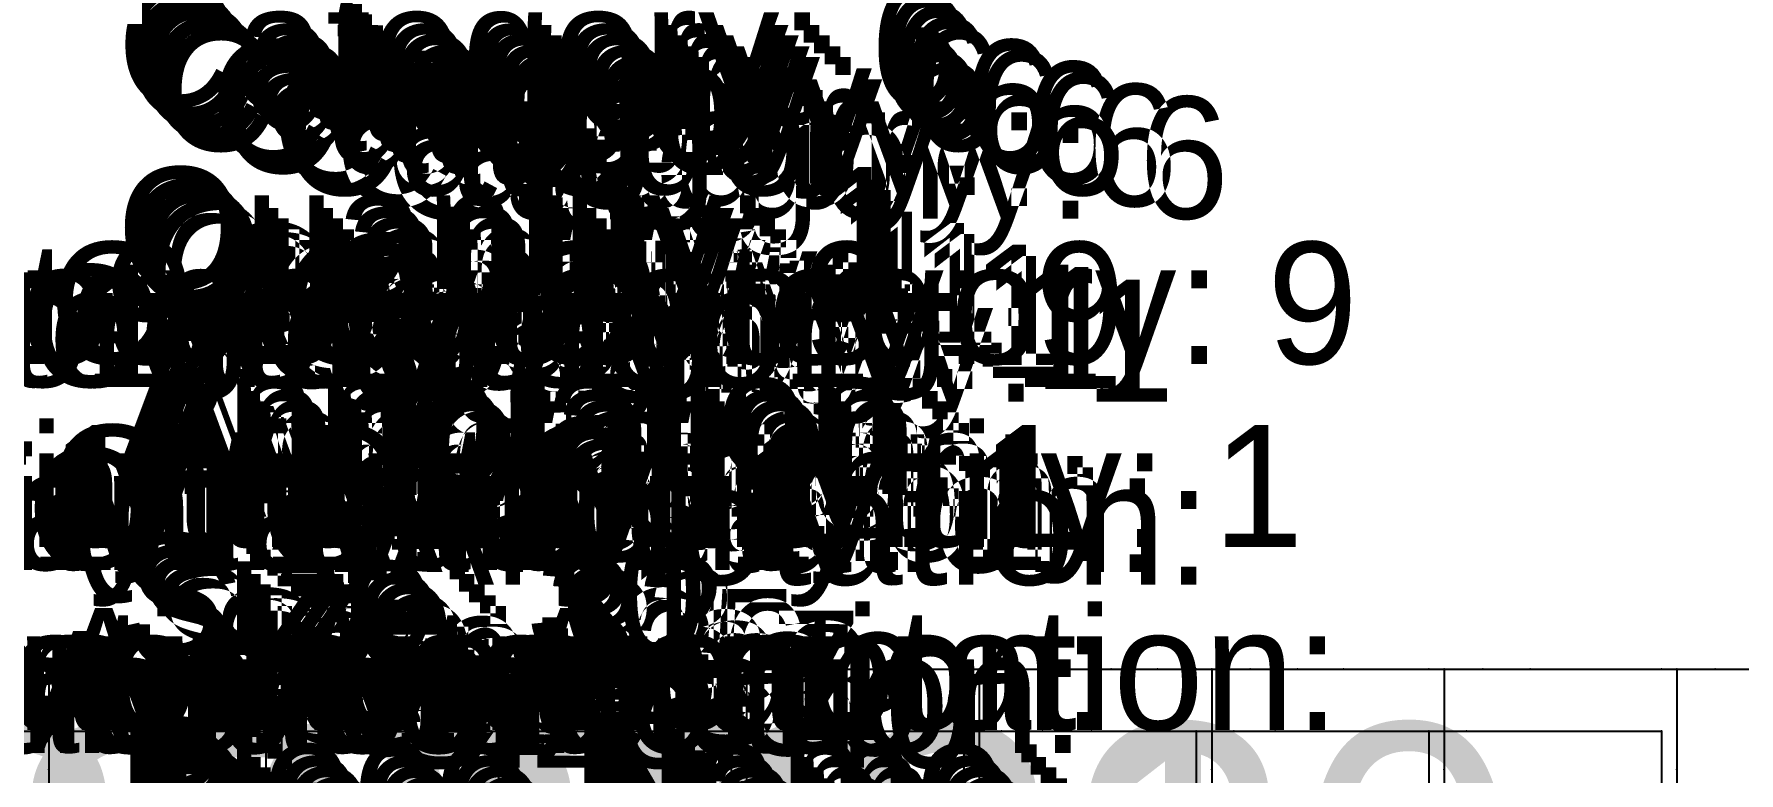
# Model space of a CAD drawing. Extents: x -2408 to 1029, y -526 to 2095.
# Drawn here: x -706.9 to -567.2, y 1439.3 to 1499.8 of the extents above; entities that cross this region are included whole.
import ezdxf

# ---------------------------------------------------------------- set-up
doc = ezdxf.new("R2010")
doc.units = 0
doc.layers.add('TEXT', color=7, linetype='Continuous')

# ---------------------------------------------------------------- blocks, each defined once
blk = doc.blocks.new('-30')
at = {"layer": '1'}
blk.add_lwpolyline([(223.851492, 710.970078), (239.197375, 710.970078), (254.476055, 710.970078), (269.894647, 710.970078), (285.173326, 710.970078), (300.627016, 710.970078), (315.905698, 710.970078), (331.144233, 710.970078), (346.422912, 710.970078), (357.174568, 710.970078), (361.592624, 710.970078), (377.494583, 710.970078)], dxfattribs=at)
at = {"layer": '14'}
blk.add_lwpolyline([(219.855186, 705.890045), (235.053567, 705.890045), (250.181366, 705.890045), (265.227696, 705.890045), (280.355501, 705.890045), (295.359099, 705.890045), (310.486899, 705.890045), (325.525593, 705.890045), (341.212116, 705.890045), (357.174568, 705.890045), (357.174568, 705.890045), (357.174568, 690.948372)], dxfattribs=at)
at = {"layer": '2'}
blk.add_point((357.174568, 705.890045), dxfattribs=at)
at = {"layer": '3'}
for p in [(239.197375, 710.970078), (254.476055, 710.970078), (269.894647, 710.970078), (285.173326, 710.970078), (300.627016, 710.970078), (315.905698, 710.970078), (331.144233, 710.970078), (346.422912, 710.970078), (357.174568, 710.970078), (361.592624, 710.970078), (235.053567, 705.890045), (250.181366, 705.890045), (265.227696, 705.890045), (280.355501, 705.890045), (295.359099, 705.890045), (310.486899, 705.890045), (325.525593, 705.890045), (341.212116, 705.890045), (357.174568, 705.890045)]:
    blk.add_point(p, dxfattribs=at)
at = {"layer": '4'}
for p in [(357.174568, 710.970078), (357.174568, 705.890045)]:
    blk.add_point(p, dxfattribs=at)
at = {"layer": '1'}
for s, p in [('Category: 1', (-930.752125, 796.820526)), ('Quantity: 1', (-930.752125, 781.820526)), ('Annotation: ', (-930.752125, 766.820526)), ('Category: 9', (263.194485, 735.981598)), ('Quantity: 1', (263.194485, 720.981598)), ('Annotation: ', (263.194485, 705.981598))]:
    blk.add_text(s, height=10, dxfattribs=at).set_placement(p)
at = {"layer": 'TEXT', "color": 7}
blk.add_text('g08-30', height=25, dxfattribs=at).set_placement((241.65, 681.46))
blk = doc.blocks.new(' -30')
at = {"layer": '1'}
for s, p in [('Category: 6', (-183.792973, 1064.64222)), ('Quantity: 1', (-183.792973, 1049.64222)), ('Annotation: ', (-183.792973, 1034.64222)), ('Size: 30', (-183.792973, 1019.64222)), ('Piece Name:  ', (-183.792973, 1004.64222))]:
    blk.add_text(s, height=10, dxfattribs=at).set_placement(p)
blk = doc.blocks.new('-31')
at = {"layer": '1'}
blk.add_lwpolyline([(239.197375, 710.970078), (254.476055, 710.970078), (269.894647, 710.970078), (285.173326, 710.970078), (300.627016, 710.970078), (315.905698, 710.970078), (331.144233, 710.970078), (346.422912, 710.970078), (357.174568, 710.970078), (361.592624, 710.970078), (377.494583, 710.970078), (377.494583, 702.757006), (377.494583, 687.830147)], dxfattribs=at)
at = {"layer": '14'}
blk.add_lwpolyline([(235.053567, 705.890045), (250.181366, 705.890045), (265.227696, 705.890045), (280.355501, 705.890045), (295.359099, 705.890045), (310.486899, 705.890045), (325.525593, 705.890045), (341.212116, 705.890045), (357.174568, 705.890045), (357.174568, 705.890045), (357.174568, 690.948372), (357.174568, 675.75178), (357.174568, 660.385007), (357.174568, 644.168091), (357.174568, 644.168091), (346.829819, 644.168091), (331.91081, 644.168091), (316.027399, 644.168091), (299.78435, 644.168091), (284.36407, 644.168091), (268.186773, 644.168091), (249.224637, 644.168091), (234.984515, 644.168091)], dxfattribs=at)
at = {"layer": '2'}
for p in [(377.494583, 710.970078), (357.174568, 705.890045)]:
    blk.add_point(p, dxfattribs=at)
at = {"layer": '3'}
for p in [(254.476055, 710.970078), (269.894647, 710.970078), (285.173326, 710.970078), (300.627016, 710.970078), (315.905698, 710.970078), (331.144233, 710.970078), (346.422912, 710.970078), (357.174568, 710.970078), (361.592624, 710.970078), (250.181366, 705.890045), (265.227696, 705.890045), (280.355501, 705.890045), (295.359099, 705.890045), (310.486899, 705.890045), (325.525593, 705.890045), (341.212116, 705.890045), (357.174568, 705.890045), (377.494583, 702.757006)]:
    blk.add_point(p, dxfattribs=at)
at = {"layer": '4'}
for p in [(357.174568, 710.970078), (357.174568, 705.890045)]:
    blk.add_point(p, dxfattribs=at)
at = {"layer": '1'}
for s, p in [('Category: 1', (-949.802113, 796.820526)), ('Quantity: 1', (-949.802113, 781.820526)), ('Annotation: ', (-949.802113, 766.820526)), ('Category: 9', (263.194485, 735.981598)), ('Quantity: 1', (263.194485, 720.981598)), ('Annotation: ', (263.194485, 705.981598))]:
    blk.add_text(s, height=10, dxfattribs=at).set_placement(p)
at = {"layer": 'TEXT', "color": 7}
blk.add_text('g08-31', height=25, dxfattribs=at).set_placement((241.65, 681.46))
blk = doc.blocks.new(' -31')
at = {"layer": '1'}
for s, p in [('Category: 6', (-183.878193, 1063.670692)), ('Quantity: 1', (-183.878193, 1048.670692)), ('Annotation: ', (-183.878193, 1033.670692)), ('Size: 31', (-183.878193, 1018.670692)), ('Piece Name:  ', (-183.878193, 1003.670692))]:
    blk.add_text(s, height=10, dxfattribs=at).set_placement(p)
blk = doc.blocks.new('-32')
at = {"layer": '1'}
blk.add_lwpolyline([(254.476055, 710.970078), (269.894647, 710.970078), (285.173326, 710.970078), (300.627016, 710.970078), (315.905698, 710.970078), (331.144233, 710.970078), (346.422912, 710.970078), (357.174568, 710.970078), (361.592624, 710.970078), (377.494583, 710.970078), (377.494583, 702.757006), (377.494583, 687.830147), (377.494583, 672.819426), (377.494583, 657.302), (377.494583, 640.993118), (365.049252, 640.993118), (357.174568, 640.993118), (350.006083, 640.993118), (334.456517, 640.993118), (318.906934, 640.993118), (303.369102, 640.993118), (287.81953, 640.993118), (272.261036, 640.993118), (256.711458, 640.993118)], dxfattribs=at)
at = {"layer": '14'}
blk.add_lwpolyline([(250.181366, 705.890045), (265.227696, 705.890045), (280.355501, 705.890045), (295.359099, 705.890045), (310.486899, 705.890045), (325.525593, 705.890045), (341.212116, 705.890045), (357.174568, 705.890045), (357.174568, 705.890045), (357.174568, 690.948372), (357.174568, 675.75178), (357.174568, 660.385007), (357.174568, 644.168091), (357.174568, 644.168091), (346.829819, 644.168091), (331.91081, 644.168091), (316.027399, 644.168091), (299.78435, 644.168091), (284.36407, 644.168091), (268.186773, 644.168091), (249.224637, 644.168091)], dxfattribs=at)
at = {"layer": '2'}
for p in [(377.494583, 710.970078), (357.174568, 705.890045)]:
    blk.add_point(p, dxfattribs=at)
at = {"layer": '3'}
for p in [(269.894647, 710.970078), (285.173326, 710.970078), (300.627016, 710.970078), (315.905698, 710.970078), (331.144233, 710.970078), (346.422912, 710.970078), (357.174568, 710.970078), (361.592624, 710.970078), (265.227696, 705.890045), (280.355501, 705.890045), (295.359099, 705.890045), (310.486899, 705.890045), (325.525593, 705.890045), (341.212116, 705.890045), (357.174568, 705.890045), (377.494583, 702.757006)]:
    blk.add_point(p, dxfattribs=at)
at = {"layer": '4'}
for p in [(357.174568, 710.970078), (357.174568, 705.890045)]:
    blk.add_point(p, dxfattribs=at)
at = {"layer": '1'}
for s, p in [('Category: 1', (-968.852119, 796.820526)), ('Quantity: 1', (-968.852119, 781.820526)), ('Annotation: ', (-968.852119, 766.820526)), ('Category: 9', (263.194485, 735.981598)), ('Quantity: 1', (263.194485, 720.981598)), ('Annotation: ', (263.194485, 705.981598))]:
    blk.add_text(s, height=10, dxfattribs=at).set_placement(p)
at = {"layer": 'TEXT', "color": 7}
blk.add_text('g08-32', height=25, dxfattribs=at).set_placement((241.65, 681.46))
blk = doc.blocks.new(' -32')
at = {"layer": '1'}
for s, p in [('Category: 6', (-183.890915, 1062.856483)), ('Quantity: 1', (-183.890915, 1047.856483)), ('Annotation: ', (-183.890915, 1032.856483)), ('Size: 32', (-183.890915, 1017.856483)), ('Piece Name:  ', (-183.890915, 1002.856483))]:
    blk.add_text(s, height=10, dxfattribs=at).set_placement(p)
blk = doc.blocks.new('-33')
at = {"layer": '1'}
blk.add_lwpolyline([(269.894647, 710.970078), (285.173326, 710.970078), (300.627016, 710.970078), (315.905698, 710.970078), (331.144233, 710.970078), (346.422912, 710.970078), (357.174568, 710.970078), (361.592624, 710.970078), (377.494583, 710.970078), (377.494583, 702.757006), (377.494583, 687.830147), (377.494583, 672.819426), (377.494583, 657.302), (377.494583, 640.993118), (365.049252, 640.993118), (357.174568, 640.993118), (350.006083, 640.993118), (334.456517, 640.993118), (318.906934, 640.993118), (303.369102, 640.993118), (287.81953, 640.993118), (272.261036, 640.993118)], dxfattribs=at)
at = {"layer": '14'}
blk.add_lwpolyline([(280.355501, 705.890045), (295.359099, 705.890045), (310.486899, 705.890045), (325.525593, 705.890045), (341.212116, 705.890045), (357.174568, 705.890045), (357.174568, 705.890045), (357.174568, 690.948372), (357.174568, 675.75178), (357.174568, 660.385007), (357.174568, 644.168091), (357.174568, 644.168091), (346.829819, 644.168091), (331.91081, 644.168091), (316.027399, 644.168091), (299.78435, 644.168091), (284.36407, 644.168091), (268.186773, 644.168091)], dxfattribs=at)
at = {"layer": '2'}
for p in [(377.494583, 710.970078), (357.174568, 705.890045)]:
    blk.add_point(p, dxfattribs=at)
at = {"layer": '3'}
for p in [(285.173326, 710.970078), (300.627016, 710.970078), (315.905698, 710.970078), (331.144233, 710.970078), (346.422912, 710.970078), (357.174568, 710.970078), (361.592624, 710.970078), (295.359099, 705.890045), (310.486899, 705.890045), (325.525593, 705.890045), (341.212116, 705.890045), (357.174568, 705.890045), (377.494583, 702.757006)]:
    blk.add_point(p, dxfattribs=at)
at = {"layer": '4'}
for p in [(357.174568, 710.970078), (357.174568, 705.890045)]:
    blk.add_point(p, dxfattribs=at)
at = {"layer": '1'}
for s, p in [('Category: 1', (-987.902107, 796.820526)), ('Quantity: 1', (-987.902107, 781.820526)), ('Annotation: ', (-987.902107, 766.820526)), ('Category: 9', (263.194485, 735.981598)), ('Quantity: 1', (263.194485, 720.981598)), ('Annotation: ', (263.194485, 705.981598))]:
    blk.add_text(s, height=10, dxfattribs=at).set_placement(p)
at = {"layer": 'TEXT', "color": 7}
blk.add_text('g08-33', height=25, dxfattribs=at).set_placement((241.65, 681.46))
blk = doc.blocks.new(' -33')
at = {"layer": '1'}
for s, p in [('Category: 6', (-183.856316, 1062.000656)), ('Quantity: 1', (-183.856316, 1047.000656)), ('Annotation: ', (-183.856316, 1032.000656)), ('Size: 33', (-183.856316, 1017.000656)), ('Piece Name:  ', (-183.856316, 1002.000656))]:
    blk.add_text(s, height=10, dxfattribs=at).set_placement(p)
blk = doc.blocks.new('-34')
at = {"layer": '1'}
blk.add_lwpolyline([(285.173326, 710.970078), (300.627016, 710.970078), (315.905698, 710.970078), (331.144233, 710.970078), (346.422912, 710.970078), (357.174568, 710.970078), (361.592624, 710.970078), (377.494583, 710.970078), (377.494583, 702.757006), (377.494583, 687.830147), (377.494583, 672.819426), (377.494583, 657.302), (377.494583, 640.993118), (365.049252, 640.993118), (357.174568, 640.993118), (350.006083, 640.993118), (334.456517, 640.993118), (318.906934, 640.993118), (303.369102, 640.993118), (287.81953, 640.993118)], dxfattribs=at)
at = {"layer": '14'}
blk.add_lwpolyline([(295.359099, 705.890045), (310.486899, 705.890045), (325.525593, 705.890045), (341.212116, 705.890045), (357.174568, 705.890045), (357.174568, 705.890045), (357.174568, 690.948372), (357.174568, 675.75178), (357.174568, 660.385007), (357.174568, 644.168091), (357.174568, 644.168091), (346.829819, 644.168091), (331.91081, 644.168091), (316.027399, 644.168091), (299.78435, 644.168091)], dxfattribs=at)
at = {"layer": '2'}
for p in [(377.494583, 710.970078), (357.174568, 705.890045)]:
    blk.add_point(p, dxfattribs=at)
at = {"layer": '3'}
for p in [(300.627016, 710.970078), (315.905698, 710.970078), (331.144233, 710.970078), (346.422912, 710.970078), (357.174568, 710.970078), (361.592624, 710.970078), (310.486899, 705.890045), (325.525593, 705.890045), (341.212116, 705.890045), (357.174568, 705.890045), (377.494583, 702.757006)]:
    blk.add_point(p, dxfattribs=at)
at = {"layer": '4'}
for p in [(357.174568, 710.970078), (357.174568, 705.890045)]:
    blk.add_point(p, dxfattribs=at)
at = {"layer": '1'}
for s, p in [('Category: 1', (-1006.952133, 796.820526)), ('Quantity: 1', (-1006.952133, 781.820526)), ('Annotation: ', (-1006.952133, 766.820526)), ('Category: 9', (263.194485, 735.981598)), ('Quantity: 1', (263.194485, 720.981598)), ('Annotation: ', (263.194485, 705.981598))]:
    blk.add_text(s, height=10, dxfattribs=at).set_placement(p)
at = {"layer": 'TEXT', "color": 7}
blk.add_text('g08-34', height=25, dxfattribs=at).set_placement((241.65, 681.46))
blk = doc.blocks.new(' -34')
at = {"layer": '1'}
for s, p in [('Category: 6', (-183.856564, 1061.177269)), ('Quantity: 1', (-183.856564, 1046.177269)), ('Annotation: ', (-183.856564, 1031.177269)), ('Size: 34', (-183.856564, 1016.177269)), ('Piece Name:  ', (-183.856564, 1001.177269))]:
    blk.add_text(s, height=10, dxfattribs=at).set_placement(p)
blk = doc.blocks.new('-35')
at = {"layer": '1'}
blk.add_lwpolyline([(315.905698, 710.970078), (331.144233, 710.970078), (346.422912, 710.970078), (357.174568, 710.970078), (361.592624, 710.970078), (377.494583, 710.970078), (377.494583, 702.757006), (377.494583, 687.830147), (377.494583, 672.819426), (377.494583, 657.302), (377.494583, 640.993118), (365.049252, 640.993118), (357.174568, 640.993118), (350.006083, 640.993118), (334.456517, 640.993118), (318.906934, 640.993118)], dxfattribs=at)
at = {"layer": '14'}
blk.add_lwpolyline([(310.486899, 705.890045), (325.525593, 705.890045), (341.212116, 705.890045), (357.174568, 705.890045), (357.174568, 705.890045), (357.174568, 690.948372), (357.174568, 675.75178), (357.174568, 660.385007), (357.174568, 644.168091), (357.174568, 644.168091), (346.829819, 644.168091), (331.91081, 644.168091), (316.027399, 644.168091)], dxfattribs=at)
at = {"layer": '2'}
for p in [(377.494583, 710.970078), (357.174568, 705.890045)]:
    blk.add_point(p, dxfattribs=at)
at = {"layer": '3'}
for p in [(331.144233, 710.970078), (346.422912, 710.970078), (357.174568, 710.970078), (361.592624, 710.970078), (325.525593, 705.890045), (341.212116, 705.890045), (357.174568, 705.890045), (377.494583, 702.757006)]:
    blk.add_point(p, dxfattribs=at)
at = {"layer": '4'}
for p in [(357.174568, 710.970078), (357.174568, 705.890045)]:
    blk.add_point(p, dxfattribs=at)
at = {"layer": '1'}
for s, p in [('Category: 9', (263.194485, 735.981598)), ('Quantity: 1', (263.194485, 720.981598)), ('Annotation: ', (263.194485, 705.981598))]:
    blk.add_text(s, height=10, dxfattribs=at).set_placement(p)
at = {"layer": 'TEXT', "color": 7}
blk.add_text('g08-35', height=25, dxfattribs=at).set_placement((241.65, 681.46))
blk = doc.blocks.new(' -35')
at = {"layer": '1'}
for s, p in [('Category: 6', (-183.838463, 1060.311564)), ('Quantity: 1', (-183.838463, 1045.311564)), ('Annotation: ', (-183.838463, 1030.311564)), ('Size: 35', (-183.838463, 1015.311564)), ('Piece Name:  ', (-183.838463, 1000.311564))]:
    blk.add_text(s, height=10, dxfattribs=at).set_placement(p)
blk = doc.blocks.new('-36')
at = {"layer": '1'}
blk.add_lwpolyline([(331.144233, 710.970078), (346.422912, 710.970078), (357.174568, 710.970078), (361.592624, 710.970078), (377.494583, 710.970078), (377.494583, 702.757006), (377.494583, 687.830147), (377.494583, 672.819426), (377.494583, 657.302), (377.494583, 640.993118), (365.049252, 640.993118), (357.174568, 640.993118), (350.006083, 640.993118), (334.456517, 640.993118)], dxfattribs=at)
at = {"layer": '14'}
blk.add_lwpolyline([(325.525593, 705.890045), (341.212116, 705.890045), (357.174568, 705.890045), (357.174568, 705.890045), (357.174568, 690.948372), (357.174568, 675.75178), (357.174568, 660.385007), (357.174568, 644.168091), (357.174568, 644.168091), (346.829819, 644.168091), (331.91081, 644.168091)], dxfattribs=at)
at = {"layer": '2'}
for p in [(377.494583, 710.970078), (357.174568, 705.890045)]:
    blk.add_point(p, dxfattribs=at)
at = {"layer": '3'}
for p in [(346.422912, 710.970078), (357.174568, 710.970078), (361.592624, 710.970078), (341.212116, 705.890045), (357.174568, 705.890045), (377.494583, 702.757006)]:
    blk.add_point(p, dxfattribs=at)
at = {"layer": '4'}
for p in [(357.174568, 710.970078), (357.174568, 705.890045)]:
    blk.add_point(p, dxfattribs=at)
at = {"layer": 'TEXT', "color": 7}
blk.add_text('g08-36', height=25, dxfattribs=at).set_placement((241.65, 681.46))
blk = doc.blocks.new(' -36')
at = {"layer": '1'}
for s, p in [('Category: 6', (-183.84594, 1059.459721)), ('Quantity: 1', (-183.84594, 1044.459721)), ('Annotation: ', (-183.84594, 1029.459721)), ('Size: 36', (-183.84594, 1014.459721))]:
    blk.add_text(s, height=10, dxfattribs=at).set_placement(p)
blk = doc.blocks.new('-37')
at = {"layer": '1'}
blk.add_lwpolyline([(357.174568, 710.970078), (361.592624, 710.970078), (377.494583, 710.970078), (377.494583, 702.757006), (377.494583, 687.830147), (377.494583, 672.819426), (377.494583, 657.302), (377.494583, 640.993118), (365.049252, 640.993118), (357.174568, 640.993118)], dxfattribs=at)
at = {"layer": '2'}
blk.add_point((377.494583, 710.970078), dxfattribs=at)
at = {"layer": '3'}
for p in [(361.592624, 710.970078), (377.494583, 702.757006)]:
    blk.add_point(p, dxfattribs=at)
blk = doc.blocks.new(' -37')
at = {"layer": '1'}
for s, p in [('Category: 6', (-183.858013, 1058.619607)), ('Quantity: 1', (-183.858013, 1043.619607)), ('Annotation: ', (-183.858013, 1028.619607)), ('Size: 37', (-183.858013, 1013.619607))]:
    blk.add_text(s, height=10, dxfattribs=at).set_placement(p)
blk = doc.blocks.new('-38')
at = {"layer": '1'}
blk.add_lwpolyline([(361.592624, 710.970078), (377.494583, 710.970078), (377.494583, 702.757006), (377.494583, 687.830147), (377.494583, 672.819426), (377.494583, 657.302), (377.494583, 640.993118), (365.049252, 640.993118)], dxfattribs=at)
at = {"layer": '2'}
blk.add_point((377.494583, 710.970078), dxfattribs=at)
at = {"layer": '3'}
blk.add_point((377.494583, 702.757006), dxfattribs=at)
blk = doc.blocks.new(' -38')
at = {"layer": '1'}
for s, p in [('Category: 6', (-183.871765, 1057.73974)), ('Quantity: 1', (-183.871765, 1042.73974)), ('Annotation: ', (-183.871765, 1027.73974)), ('Size: 38', (-183.871765, 1012.73974))]:
    blk.add_text(s, height=10, dxfattribs=at).set_placement(p)
blk = doc.blocks.new(' -39')
at = {"layer": '1'}
for s, p in [('Category: 6', (-183.839397, 1056.885546)), ('Quantity: 1', (-183.839397, 1041.885546)), ('Annotation: ', (-183.839397, 1026.885546)), ('Size: 39', (-183.839397, 1011.885546))]:
    blk.add_text(s, height=10, dxfattribs=at).set_placement(p)
blk = doc.blocks.new(' -40')
at = {"layer": '1'}
for s, p in [('Category: 6', (-183.871231, 1055.91103)), ('Quantity: 1', (-183.871231, 1040.91103)), ('Annotation: ', (-183.871231, 1025.91103)), ('Size: 40', (-183.871231, 1010.91103))]:
    blk.add_text(s, height=10, dxfattribs=at).set_placement(p)

msp = doc.modelspace()

# ---------------------------------------------------------------- block references
at = {"layer": '1'}
for name, p in [('-38', (-1083.152119, 736.820577)), ('-37', (-1064.102135, 736.820577)), ('-36', (-1045.052109, 736.820577)), ('-35', (-1026.002121, 736.820577)), ('-34', (-1006.952133, 736.820577)), ('-33', (-987.90211, 736.820577)), ('-32', (-968.852116, 736.820575)), ('-31', (-949.80219, 736.820577)), ('-30', (-930.752125, 736.820577)), ('-30', (242.348354, 674.107349)), ('-31', (242.348354, 674.107349)), ('-32', (242.348354, 674.107349)), ('-33', (242.348354, 674.107349)), ('-34', (242.348354, 674.107349)), (' -32', (-514.58038, 429.196867)), (' -31', (-515.430888, 429.247568)), (' -30', (-516.281493, 429.297884)), (' -34', (-512.877729, 429.098086)), (' -33', (-513.729155, 429.147803)), (' -36', (-507.788996, 429.001375)), (' -35', (-508.640982, 429.051384)), (' -38', (-502.699294, 428.903101)), (' -37', (-503.551747, 428.953571)), (' -39', (-498.461818, 428.854057)), (' -40', (-494.224148, 428.804325))]:
    msp.add_blockref(name, p, dxfattribs=at)

doc.saveas('drawing.dxf')
